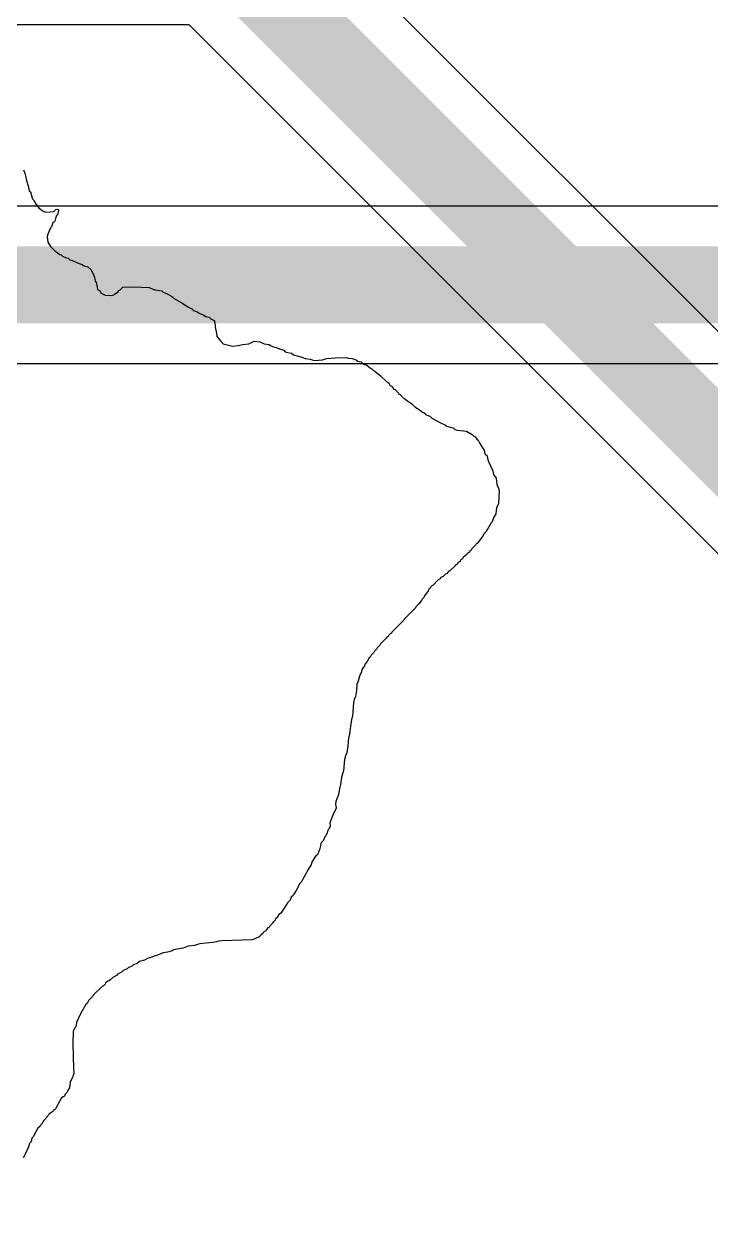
# Model space of a CAD drawing. Header units: inches. Extents: x 0.88 to 8.93, y 2.74 to 7.33.
# Drawn here: x 2.8275 to 2.9166, y 3.0735 to 3.2303 of the extents above; entities that cross this region are included whole.
import ezdxf

# ---------------------------------------------------------------- set-up
doc = ezdxf.new("R2010")
doc.units = ezdxf.units.IN
doc.header["$MEASUREMENT"] = 0
for name, color, linetype in [('Bottom Layer', 5, 'Continuous'), ('Top Layer', 1, 'Continuous'), ('Top Overlay', 2, 'Continuous')]:
    doc.layers.add(name, color=color, linetype=linetype)

msp = doc.modelspace()

# ---------------------------------------------------------------- linework, layer by layer
at = {"layer": 'Bottom Layer'}
for p, q in [((3.10217, 3.20669), (2.6389, 3.20669)), ((2.63456, 3.18629), (3.09795, 3.18629))]:
    msp.add_line(p, q, dxfattribs=at)
msp.add_lwpolyline([(2.60353, 3.19649, 0.01, 0.01, 0), (3.10217, 3.19649, 0.01, 0.01, 0)], format="xyseb", dxfattribs=at)
at = {"layer": 'Top Layer'}
for p, q in [((3.12537, 2.98259), (2.86638, 3.24159)), ((2.67345, 3.23023), (2.8489, 3.23023)), ((2.8489, 3.23023), (3.11184, 2.96729))]:
    msp.add_line(p, q, dxfattribs=at)
msp.add_lwpolyline([(2.85312, 3.24043, 0.01, 0.01, 0), (3.153, 2.94055, 0.01, 0.01, 0)], format="xyseb", dxfattribs=at)
at = {"layer": 'Top Overlay'}
for p, q in [((2.82744, 3.21139), (2.82764, 3.21095)), ((2.82764, 3.21095), (2.82772, 3.21063)), ((2.82772, 3.21063), (2.82784, 3.21002)), ((2.82784, 3.21002), (2.82805, 3.20934)), ((2.82805, 3.20934), (2.82821, 3.20869)), ((2.82821, 3.20869), (2.82837, 3.20853)), ((2.82837, 3.20853), (2.82853, 3.20789)), ((2.82853, 3.20789), (2.82861, 3.20765)), ((2.82861, 3.20765), (2.82877, 3.20749)), ((2.82877, 3.20749), (2.82909, 3.20692)), ((2.82909, 3.20692), (2.82945, 3.20648)), ((2.82945, 3.20648), (2.8297, 3.20624)), ((2.8297, 3.20624), (2.8301, 3.206)), ((2.8301, 3.206), (2.83034, 3.20592)), ((2.83034, 3.20592), (2.83139, 3.206)), ((2.83139, 3.206), (2.83163, 3.20624)), ((2.83163, 3.20624), (2.83183, 3.20628)), ((2.83183, 3.20628), (2.83199, 3.2062)), ((2.83199, 3.2062), (2.83191, 3.20563)), ((2.83119, 3.20427), (2.83111, 3.20402)), ((2.83127, 3.20459), (2.83119, 3.20427)), ((2.83139, 3.20463), (2.83127, 3.20459)), ((2.83151, 3.20475), (2.83139, 3.20463)), ((2.83159, 3.20507), (2.83151, 3.20475)), ((2.83175, 3.20547), (2.83159, 3.20507)), ((2.83191, 3.20563), (2.83175, 3.20547)), ((2.83062, 3.20306), (2.83054, 3.20274)), ((2.83054, 3.20274), (2.83062, 3.20201)), ((2.83094, 3.20386), (2.83062, 3.20306)), ((2.83111, 3.20402), (2.83094, 3.20386)), ((2.83062, 3.20201), (2.83094, 3.20145)), ((2.83094, 3.20145), (2.83155, 3.20084)), ((2.83155, 3.20084), (2.83171, 3.20076)), ((2.83171, 3.20076), (2.83219, 3.20044)), ((2.83219, 3.20044), (2.83235, 3.20036)), ((2.83235, 3.20036), (2.83251, 3.2002)), ((2.83251, 3.2002), (2.83292, 3.20004)), ((2.83292, 3.20004), (2.83324, 3.19996)), ((2.83324, 3.19996), (2.83348, 3.19972)), ((2.83348, 3.19972), (2.8338, 3.19964)), ((2.8338, 3.19964), (2.83453, 3.19931)), ((2.83453, 3.19931), (2.83505, 3.19911)), ((2.83505, 3.19911), (2.83517, 3.19899)), ((2.83517, 3.19899), (2.83582, 3.19883)), ((2.83582, 3.19883), (2.83618, 3.19847)), ((2.83618, 3.19847), (2.83642, 3.19807)), ((2.83642, 3.19807), (2.83666, 3.1975)), ((2.83666, 3.1975), (2.83674, 3.19694)), ((2.83674, 3.19694), (2.8369, 3.19678)), ((2.8369, 3.19678), (2.83698, 3.19645)), ((2.83698, 3.19645), (2.83706, 3.19589)), ((2.83706, 3.19589), (2.83735, 3.19569)), ((2.83735, 3.19569), (2.83755, 3.19541)), ((2.83755, 3.19541), (2.83807, 3.19513)), ((2.83807, 3.19513), (2.83884, 3.19509)), ((2.83884, 3.19509), (2.83916, 3.19517)), ((2.83916, 3.19517), (2.83928, 3.19529)), ((2.83928, 3.19529), (2.83968, 3.19553)), ((2.83968, 3.19553), (2.83984, 3.19577)), ((2.83984, 3.19577), (2.84, 3.19585)), ((2.84, 3.19585), (2.84033, 3.19617)), ((2.84033, 3.19617), (2.84173, 3.19621)), ((2.84173, 3.19621), (2.84375, 3.19613)), ((2.84375, 3.19613), (2.84415, 3.19597)), ((2.84415, 3.19597), (2.84451, 3.19585)), ((2.84451, 3.19585), (2.84508, 3.19577)), ((2.84508, 3.19577), (2.8454, 3.19569)), ((2.8454, 3.19569), (2.84556, 3.19553)), ((2.84556, 3.19553), (2.84608, 3.19533)), ((2.84608, 3.19533), (2.84669, 3.19497)), ((2.84669, 3.19497), (2.84685, 3.19488)), ((2.84685, 3.19488), (2.84701, 3.19472)), ((2.84701, 3.19472), (2.84814, 3.19408)), ((2.84814, 3.19408), (2.8483, 3.19392)), ((2.8483, 3.19392), (2.84886, 3.1936)), ((2.84886, 3.1936), (2.84938, 3.19331)), ((2.84938, 3.19331), (2.84947, 3.19315)), ((2.84947, 3.19315), (2.84979, 3.19307)), ((2.84979, 3.19307), (2.85007, 3.19295)), ((2.85007, 3.19295), (2.85023, 3.19279)), ((2.85023, 3.19279), (2.85075, 3.19259)), ((2.85075, 3.19259), (2.85112, 3.19239)), ((2.85112, 3.19239), (2.85156, 3.19227)), ((2.85156, 3.19227), (2.85176, 3.19207)), ((2.85176, 3.19207), (2.8522, 3.19186)), ((2.8522, 3.19186), (2.85228, 3.19154)), ((2.85228, 3.19154), (2.85236, 3.19074)), ((2.85236, 3.19074), (2.85244, 3.1905)), ((2.85244, 3.1905), (2.85253, 3.18977)), ((2.85253, 3.18977), (2.85285, 3.18945)), ((2.85285, 3.18945), (2.85293, 3.18929)), ((2.85293, 3.18929), (2.85337, 3.18885)), ((2.85337, 3.18885), (2.85389, 3.18872)), ((2.85389, 3.18872), (2.85458, 3.18852)), ((2.85458, 3.18852), (2.8553, 3.1886)), ((2.8553, 3.1886), (2.85554, 3.18868)), ((2.85554, 3.18868), (2.85587, 3.18876)), ((2.85587, 3.18876), (2.85667, 3.18885)), ((2.85667, 3.18885), (2.8574, 3.18917)), ((2.8574, 3.18917), (2.85812, 3.18909)), ((2.85812, 3.18909), (2.85869, 3.18885)), ((2.85869, 3.18885), (2.85933, 3.18876)), ((2.85933, 3.18876), (2.85949, 3.1886)), ((2.85949, 3.1886), (2.85989, 3.18844)), ((2.85989, 3.18844), (2.86022, 3.18836)), ((2.86022, 3.18836), (2.86078, 3.18812)), ((2.86078, 3.18812), (2.86122, 3.188)), ((2.86122, 3.188), (2.86142, 3.1878)), ((2.86142, 3.1878), (2.86175, 3.18772)), ((2.86175, 3.18772), (2.86223, 3.18764)), ((2.86223, 3.18764), (2.86247, 3.1874)), ((2.86247, 3.1874), (2.86344, 3.18715)), ((2.86344, 3.18715), (2.864, 3.18691)), ((2.86682, 3.18691), (2.86791, 3.18703)), ((2.86791, 3.18703), (2.86931, 3.18707)), ((2.86931, 3.18707), (2.86956, 3.18699)), ((2.864, 3.18691), (2.86464, 3.18683)), ((2.86464, 3.18683), (2.86489, 3.18675)), ((2.86489, 3.18675), (2.86521, 3.18667)), ((2.86521, 3.18667), (2.86625, 3.18675)), ((2.86625, 3.18675), (2.8665, 3.18683)), ((2.8665, 3.18683), (2.86682, 3.18691)), ((2.86956, 3.18699), (2.87012, 3.18691)), ((2.87012, 3.18691), (2.87064, 3.18671)), ((2.87064, 3.18671), (2.87076, 3.18659)), ((2.87076, 3.18659), (2.87125, 3.18651)), ((2.87125, 3.18651), (2.87157, 3.18619)), ((2.87157, 3.18619), (2.87201, 3.18607)), ((2.87201, 3.18607), (2.87229, 3.18579)), ((2.87229, 3.18579), (2.8727, 3.18554)), ((2.8727, 3.18554), (2.87286, 3.18538)), ((2.87286, 3.18538), (2.87302, 3.1853)), ((2.87302, 3.1853), (2.87374, 3.18474)), ((2.87374, 3.18474), (2.87463, 3.18385)), ((2.87463, 3.18385), (2.87479, 3.18377)), ((2.87479, 3.18377), (2.87491, 3.18365)), ((2.87491, 3.18365), (2.87499, 3.18349)), ((2.87499, 3.18349), (2.87511, 3.18337)), ((2.87511, 3.18337), (2.87523, 3.18333)), ((2.87523, 3.18333), (2.87531, 3.18317)), ((2.87531, 3.18317), (2.87551, 3.18297)), ((2.87551, 3.18297), (2.87568, 3.18289)), ((2.87568, 3.18289), (2.87612, 3.18244)), ((2.87612, 3.18244), (2.87616, 3.18232)), ((2.87616, 3.18232), (2.87632, 3.18224)), ((2.87632, 3.18224), (2.87672, 3.18184)), ((2.87672, 3.18184), (2.87688, 3.18176)), ((2.87688, 3.18176), (2.87733, 3.1814)), ((2.87733, 3.1814), (2.87769, 3.18112)), ((2.87769, 3.18112), (2.87785, 3.18103)), ((2.87785, 3.18103), (2.87817, 3.18071)), ((2.87817, 3.18071), (2.87833, 3.18063)), ((2.87833, 3.18063), (2.87849, 3.18047)), ((2.87849, 3.18047), (2.87866, 3.18039)), ((2.87866, 3.18039), (2.87922, 3.17999)), ((2.87922, 3.17999), (2.87938, 3.17991)), ((2.87938, 3.17991), (2.87958, 3.17979)), ((2.87958, 3.17979), (2.87962, 3.17967)), ((2.87962, 3.17967), (2.88015, 3.17946)), ((2.88015, 3.17946), (2.88043, 3.17918)), ((2.88043, 3.17918), (2.88163, 3.17854)), ((2.88163, 3.17854), (2.88204, 3.17838)), ((2.88204, 3.17838), (2.8822, 3.1783)), ((2.8822, 3.1783), (2.88236, 3.17814)), ((2.88236, 3.17814), (2.88268, 3.17806)), ((2.88268, 3.17806), (2.8832, 3.17793)), ((2.8832, 3.17793), (2.88341, 3.17773)), ((2.88341, 3.17773), (2.88373, 3.17765)), ((2.88373, 3.17765), (2.88453, 3.17757)), ((2.88453, 3.17757), (2.88494, 3.17749)), ((2.88494, 3.17749), (2.88566, 3.17709)), ((2.88566, 3.17709), (2.8859, 3.17685)), ((2.8859, 3.17685), (2.88606, 3.17677)), ((2.88606, 3.17677), (2.88626, 3.17648)), ((2.88626, 3.17648), (2.88643, 3.17632)), ((2.88643, 3.17632), (2.88667, 3.17592)), ((2.88667, 3.17592), (2.88707, 3.1752)), ((2.88707, 3.1752), (2.88723, 3.17504)), ((2.88723, 3.17504), (2.88731, 3.17455)), ((2.88731, 3.17455), (2.88743, 3.17443)), ((2.88743, 3.17443), (2.88755, 3.17439)), ((2.88755, 3.17439), (2.88771, 3.17383)), ((2.88771, 3.17383), (2.88779, 3.17359)), ((2.88779, 3.17359), (2.88836, 3.17238)), ((2.88836, 3.17238), (2.88844, 3.1719)), ((2.88844, 3.1719), (2.88876, 3.17141)), ((2.88876, 3.17141), (2.88888, 3.17057)), ((2.88888, 3.17057), (2.88908, 3.17012)), ((2.88908, 3.17012), (2.88916, 3.1698)), ((2.88916, 3.1698), (2.88908, 3.16811)), ((2.88872, 3.16678), (2.88844, 3.16626)), ((2.88884, 3.16755), (2.88872, 3.16678)), ((2.88908, 3.16811), (2.88884, 3.16755)), ((2.88812, 3.16561), (2.88747, 3.16449)), ((2.88824, 3.16573), (2.88812, 3.16561)), ((2.88844, 3.16626), (2.88824, 3.16573)), ((2.88699, 3.16384), (2.88631, 3.16292)), ((2.88723, 3.16425), (2.88699, 3.16384)), ((2.88747, 3.16449), (2.88723, 3.16425)), ((2.88538, 3.16199), (2.8853, 3.16183)), ((2.88554, 3.16207), (2.88538, 3.16199)), ((2.88562, 3.16223), (2.88554, 3.16207)), ((2.8861, 3.16272), (2.88562, 3.16223)), ((2.88618, 3.16288), (2.8861, 3.16272)), ((2.88631, 3.16292), (2.88618, 3.16288)), ((2.88385, 3.16046), (2.88377, 3.1603)), ((2.88397, 3.1605), (2.88385, 3.16046)), ((2.88409, 3.16062), (2.88397, 3.1605)), ((2.88417, 3.16078), (2.88409, 3.16062)), ((2.88441, 3.16094), (2.88417, 3.16078)), ((2.88449, 3.1611), (2.88441, 3.16094)), ((2.88478, 3.16139), (2.88449, 3.1611)), ((2.88494, 3.16147), (2.88478, 3.16139)), ((2.88502, 3.16163), (2.88494, 3.16147)), ((2.88518, 3.16171), (2.88502, 3.16163)), ((2.8853, 3.16183), (2.88518, 3.16171)), ((2.8822, 3.15897), (2.88188, 3.15865)), ((2.88236, 3.15905), (2.8822, 3.15897)), ((2.8826, 3.15929), (2.88236, 3.15905)), ((2.88276, 3.15937), (2.8826, 3.15929)), ((2.88349, 3.1601), (2.88276, 3.15937)), ((2.88377, 3.1603), (2.88349, 3.1601)), ((2.88031, 3.15732), (2.88023, 3.15716)), ((2.88043, 3.15744), (2.88031, 3.15732)), ((2.88059, 3.15752), (2.88043, 3.15744)), ((2.88123, 3.15817), (2.88059, 3.15752)), ((2.88151, 3.15837), (2.88123, 3.15817)), ((2.88159, 3.15853), (2.88151, 3.15837)), ((2.88188, 3.15865), (2.88159, 3.15853)), ((2.87918, 3.15571), (2.8791, 3.15555)), ((2.87934, 3.15587), (2.87918, 3.15571)), ((2.87958, 3.15627), (2.87934, 3.15587)), ((2.87998, 3.15684), (2.87958, 3.15627)), ((2.88006, 3.157), (2.87998, 3.15684)), ((2.88023, 3.15716), (2.88006, 3.157)), ((2.87829, 3.15458), (2.87684, 3.15313)), ((2.87837, 3.15474), (2.87829, 3.15458)), ((2.87874, 3.15511), (2.87837, 3.15474)), ((2.8791, 3.15555), (2.87874, 3.15511)), ((2.87676, 3.15297), (2.87523, 3.15144)), ((2.87684, 3.15313), (2.87676, 3.15297)), ((2.87483, 3.15104), (2.87475, 3.15088)), ((2.87503, 3.15124), (2.87483, 3.15104)), ((2.87519, 3.15132), (2.87503, 3.15124)), ((2.87523, 3.15144), (2.87519, 3.15132)), ((2.87338, 3.14943), (2.8733, 3.14927)), ((2.8737, 3.14975), (2.87338, 3.14943)), ((2.87378, 3.14991), (2.8737, 3.14975)), ((2.87451, 3.15064), (2.87378, 3.14991)), ((2.87459, 3.1508), (2.87451, 3.15064)), ((2.87475, 3.15088), (2.87459, 3.1508)), ((2.87229, 3.1481), (2.87205, 3.14762)), ((2.87245, 3.14818), (2.87229, 3.1481)), ((2.87258, 3.14846), (2.87245, 3.14818)), ((2.8729, 3.14878), (2.87258, 3.14846)), ((2.87298, 3.14895), (2.8729, 3.14878)), ((2.8733, 3.14927), (2.87298, 3.14895)), ((2.87129, 3.14629), (2.87105, 3.14572)), ((2.87137, 3.14661), (2.87129, 3.14629)), ((2.87169, 3.14709), (2.87137, 3.14661)), ((2.87177, 3.14734), (2.87169, 3.14709)), ((2.87205, 3.14762), (2.87177, 3.14734)), ((2.87072, 3.14468), (2.87064, 3.14387)), ((2.87088, 3.14508), (2.87072, 3.14468)), ((2.87105, 3.14572), (2.87088, 3.14508)), ((2.87052, 3.14311), (2.87036, 3.1427)), ((2.87064, 3.14387), (2.87052, 3.14311)), ((2.87028, 3.1423), (2.87012, 3.14053)), ((2.87036, 3.1427), (2.87028, 3.1423)), ((2.87, 3.14009), (2.86984, 3.13896)), ((2.87012, 3.14053), (2.87, 3.14009)), ((2.86984, 3.13896), (2.86976, 3.13816)), ((2.8696, 3.13775), (2.86952, 3.13671)), ((2.86976, 3.13816), (2.8696, 3.13775)), ((2.86923, 3.13538), (2.86911, 3.13493)), ((2.86939, 3.13578), (2.86923, 3.13538)), ((2.86952, 3.13671), (2.86939, 3.13578)), ((2.86911, 3.13493), (2.86899, 3.13344)), ((2.86871, 3.1326), (2.86859, 3.13167)), ((2.86883, 3.13304), (2.86871, 3.1326)), ((2.86899, 3.13344), (2.86883, 3.13304)), ((2.86839, 3.13091), (2.86831, 3.13034)), ((2.86851, 3.13135), (2.86839, 3.13091)), ((2.86859, 3.13167), (2.86851, 3.13135)), ((2.86799, 3.12946), (2.86795, 3.1291)), ((2.86795, 3.1291), (2.86803, 3.12869)), ((2.86811, 3.12982), (2.86799, 3.12946)), ((2.86831, 3.13034), (2.86811, 3.12982)), ((2.86766, 3.12793), (2.86718, 3.12672)), ((2.86807, 3.12865), (2.86766, 3.12793)), ((2.86803, 3.12869), (2.86807, 3.12865)), ((2.86706, 3.12588), (2.86694, 3.12575)), ((2.86722, 3.12628), (2.86706, 3.12588)), ((2.86718, 3.12672), (2.86722, 3.12628)), ((2.86633, 3.12435), (2.86605, 3.12406)), ((2.86654, 3.12487), (2.86633, 3.12435)), ((2.8667, 3.12503), (2.86654, 3.12487)), ((2.86686, 3.12543), (2.8667, 3.12503)), ((2.86694, 3.12575), (2.86686, 3.12543)), ((2.86585, 3.12322), (2.86565, 3.12269)), ((2.86597, 3.12374), (2.86585, 3.12322)), ((2.86605, 3.12406), (2.86597, 3.12374)), ((2.86476, 3.12125), (2.86444, 3.12076)), ((2.86485, 3.12165), (2.86476, 3.12125)), ((2.86501, 3.12181), (2.86485, 3.12165)), ((2.86533, 3.12237), (2.86501, 3.12181)), ((2.86557, 3.12253), (2.86533, 3.12237)), ((2.86565, 3.12269), (2.86557, 3.12253)), ((2.86388, 3.11972), (2.86348, 3.11899)), ((2.86444, 3.12076), (2.86388, 3.11972)), ((2.86332, 3.11883), (2.86283, 3.11794)), ((2.86348, 3.11899), (2.86332, 3.11883)), ((2.86203, 3.11666), (2.8617, 3.11633)), ((2.86219, 3.11706), (2.86203, 3.11666)), ((2.86243, 3.1173), (2.86219, 3.11706)), ((2.86251, 3.11746), (2.86243, 3.1173)), ((2.86283, 3.11794), (2.86251, 3.11746)), ((2.8607, 3.11492), (2.86058, 3.1148)), ((2.86086, 3.115), (2.8607, 3.11492)), ((2.86138, 3.11577), (2.86086, 3.115)), ((2.8617, 3.11633), (2.86138, 3.11577)), ((2.85977, 3.11368), (2.85937, 3.11327)), ((2.85985, 3.11384), (2.85977, 3.11368)), ((2.86009, 3.11408), (2.85985, 3.11384)), ((2.86017, 3.11424), (2.86009, 3.11408)), ((2.86034, 3.1144), (2.86017, 3.11424)), ((2.86058, 3.1148), (2.86034, 3.1144)), ((2.85804, 3.11194), (2.85716, 3.11154)), ((2.85828, 3.11219), (2.85804, 3.11194)), ((2.85856, 3.11239), (2.85828, 3.11219)), ((2.85865, 3.11255), (2.85856, 3.11239)), ((2.85889, 3.11271), (2.85865, 3.11255)), ((2.85897, 3.11287), (2.85889, 3.11271)), ((2.85917, 3.11307), (2.85897, 3.11287)), ((2.85933, 3.11315), (2.85917, 3.11307)), ((2.85937, 3.11327), (2.85933, 3.11315)), ((2.84693, 3.11025), (2.84677, 3.11009)), ((2.84818, 3.11045), (2.84693, 3.11025)), ((2.84882, 3.1107), (2.84818, 3.11045)), ((2.84963, 3.11078), (2.84882, 3.1107)), ((2.85003, 3.11094), (2.84963, 3.11078)), ((2.85035, 3.11102), (2.85003, 3.11094)), ((2.85116, 3.1111), (2.85035, 3.11102)), ((2.85204, 3.11118), (2.85116, 3.1111)), ((2.85244, 3.11126), (2.85204, 3.11118)), ((2.85277, 3.11134), (2.85244, 3.11126)), ((2.85317, 3.11142), (2.85277, 3.11134)), ((2.85716, 3.11154), (2.85317, 3.11142)), ((2.8425, 3.10872), (2.84218, 3.1084)), ((2.84314, 3.10888), (2.8425, 3.10872)), ((2.84355, 3.10913), (2.84314, 3.10888)), ((2.84387, 3.10921), (2.84355, 3.10913)), ((2.84439, 3.10941), (2.84387, 3.10921)), ((2.84483, 3.10953), (2.84439, 3.10941)), ((2.84556, 3.10985), (2.84483, 3.10953)), ((2.84612, 3.10993), (2.84556, 3.10985)), ((2.84677, 3.11009), (2.84612, 3.10993)), ((2.83964, 3.10707), (2.8396, 3.10695)), ((2.84016, 3.10735), (2.83964, 3.10707)), ((2.84037, 3.10756), (2.84016, 3.10735)), ((2.84089, 3.10776), (2.84037, 3.10756)), ((2.84105, 3.10792), (2.84089, 3.10776)), ((2.84121, 3.108), (2.84105, 3.10792)), ((2.84161, 3.10816), (2.84121, 3.108)), ((2.84178, 3.10832), (2.84161, 3.10816)), ((2.84218, 3.1084), (2.84178, 3.10832)), ((2.83767, 3.1055), (2.8365, 3.10434)), ((2.83783, 3.10558), (2.83767, 3.1055)), ((2.83803, 3.10578), (2.83783, 3.10558)), ((2.83811, 3.10595), (2.83803, 3.10578)), ((2.83839, 3.10615), (2.83811, 3.10595)), ((2.83855, 3.10623), (2.83839, 3.10615)), ((2.83872, 3.10639), (2.83855, 3.10623)), ((2.83888, 3.10647), (2.83872, 3.10639)), ((2.83904, 3.10663), (2.83888, 3.10647)), ((2.8396, 3.10695), (2.83904, 3.10663)), ((2.83642, 3.10417), (2.83594, 3.10369)), ((2.8365, 3.10434), (2.83642, 3.10417)), ((2.83553, 3.10313), (2.83489, 3.102)), ((2.8357, 3.10329), (2.83553, 3.10313)), ((2.83594, 3.10369), (2.8357, 3.10329)), ((2.83433, 3.10079), (2.83425, 3.10023)), ((2.83489, 3.102), (2.83433, 3.10079)), ((2.83392, 3.09966), (2.83384, 3.09813)), ((2.83408, 3.10007), (2.83392, 3.09966)), ((2.83425, 3.10023), (2.83408, 3.10007)), ((2.83384, 3.09813), (2.83396, 3.09479)), ((2.83396, 3.09479), (2.834, 3.09419)), ((2.83352, 3.09306), (2.83344, 3.09234)), ((2.83376, 3.09363), (2.83352, 3.09306)), ((2.83384, 3.09379), (2.83376, 3.09363)), ((2.834, 3.09419), (2.83384, 3.09379)), ((2.83288, 3.09153), (2.83276, 3.09125)), ((2.83312, 3.09177), (2.83288, 3.09153)), ((2.83328, 3.09218), (2.83312, 3.09177)), ((2.83344, 3.09234), (2.83328, 3.09218)), ((2.83215, 3.09065), (2.83159, 3.0896)), ((2.83239, 3.09105), (2.83215, 3.09065)), ((2.8326, 3.09117), (2.83239, 3.09105)), ((2.83276, 3.09125), (2.8326, 3.09117)), ((2.83038, 3.08839), (2.83006, 3.08807)), ((2.83046, 3.08855), (2.83038, 3.08839)), ((2.8307, 3.08879), (2.83046, 3.08855)), ((2.83078, 3.08895), (2.8307, 3.08879)), ((2.83115, 3.08916), (2.83078, 3.08895)), ((2.83127, 3.08928), (2.83115, 3.08916)), ((2.83135, 3.08944), (2.83127, 3.08928)), ((2.83147, 3.08948), (2.83135, 3.08944)), ((2.83159, 3.0896), (2.83147, 3.08948)), ((2.82909, 3.0867), (2.82869, 3.08598)), ((2.82933, 3.0871), (2.82909, 3.0867)), ((2.82958, 3.08734), (2.82933, 3.0871)), ((2.82966, 3.08751), (2.82958, 3.08734)), ((2.82982, 3.08767), (2.82966, 3.08751)), ((2.83006, 3.08807), (2.82982, 3.08767)), ((2.82845, 3.08533), (2.82821, 3.08509)), ((2.82853, 3.08581), (2.82845, 3.08533)), ((2.82869, 3.08598), (2.82853, 3.08581)), ((2.82764, 3.08364), (2.8274, 3.08324)), ((2.82772, 3.0838), (2.82764, 3.08364)), ((2.82797, 3.08437), (2.82772, 3.0838)), ((2.82813, 3.08477), (2.82797, 3.08437)), ((2.82821, 3.08509), (2.82813, 3.08477))]:
    msp.add_line(p, q, dxfattribs=at)

doc.saveas('drawing.dxf')
